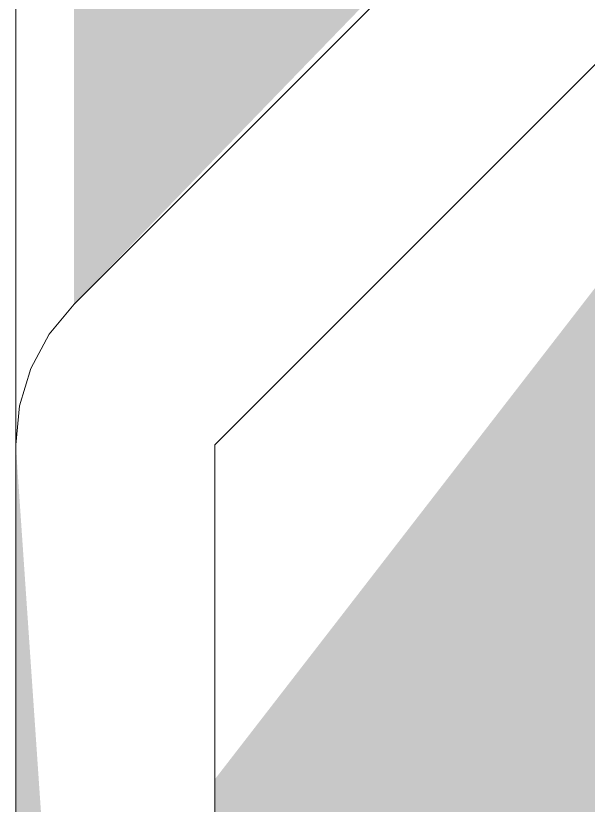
# Model space of a CAD drawing. Header units: metres. Extents: x -5 to 264, y -2 to 18.
# Drawn here: x 13.81289 to 13.8172, y 13.59438 to 13.60033 of the extents above; entities that cross this region are included whole.
import ezdxf

# ---------------------------------------------------------------- set-up
doc = ezdxf.new("R2010")
doc.units = ezdxf.units.M
doc.layers.add('S-BEAM', color=7, linetype='Continuous', lineweight=5)
doc.layers.add('S-BEAM-3', color=7, linetype='Continuous', lineweight=15)
doc.layers.add('S-BEAM-1', color=7, linetype='Continuous', lineweight=5, true_color=0xe9e9e9)
doc.layers.add('S-BEAM-2', color=7, linetype='Continuous', lineweight=5, true_color=0xaeaeae)

# ---------------------------------------------------------------- blocks, each defined once
blk = doc.blocks.new('MK_JOIST_R01 - MK_JOIST_36_-V60-CORTE A_A')
at = {"layer": 'S-BEAM-1'}
for points in [[(13.8133252, 13.5981554), (13.8435124, 13.6293292), (13.8393615, 13.627776), (13.8133252, 13.6049758)], [(13.8230187, 13.5752017), (13.8230187, 13.605728), (13.8143859, 13.5945704), (13.8143859, 13.5752017)]]:
    blk.add_hatch(color=256, dxfattribs=at).paths.add_polyline_path(points)
at = {"layer": 'S-BEAM-2'}
h = blk.add_hatch(color=256, dxfattribs=at)
h.paths.add_polyline_path([(13.9856141, 12.1331496), (13.9871141, 12.1331496), (13.9856141, 12.1550382)])
h.paths.add_polyline_path([(13.8434976, 12.1019213), (13.8434976, 12.1040423), (13.8292558, 12.116161)])
h.paths.add_polyline_path([(13.9229852, 12.102967), (13.9214852, 12.1580348), (13.8770148, 12.156535), (13.8785148, 12.156535), (13.9214852, 12.156535), (13.9229552, 12.102967)])
h.paths.add_polyline_path([(13.8770148, 13.6272833), (13.8770148, 13.6287834), (13.844573, 13.6272833)])
h.paths.add_polyline_path([(13.9214852, 13.5722046), (13.9229852, 13.5737046), (13.9214852, 13.5737046), (13.8785148, 13.5737046), (13.8785148, 13.5722046)])
h.paths.add_polyline_path([(13.9856141, 13.5752017), (13.9871141, 13.5752017), (13.9856141, 13.5970947)])
h.paths.add_polyline_path([(13.8128859, 13.5752017), (13.8143859, 13.5752017), (13.8128859, 13.5970947)])
h.paths.add_polyline_path([(13.9856141, 13.5970947), (13.9866748, 13.5981554), (13.9845535, 13.5981554)])
at = {"layer": 'S-BEAM'}
blk.add_line((13.8128859, 13.6032675), (13.8128859, 13.5970947), dxfattribs=at)
at = {"layer": 'S-BEAM-3'}
for p, q in [((13.8435124, 13.6283441), (13.8133252, 13.5981554)), ((13.8143859, 13.5970947), (13.844573, 13.6272833)), ((13.8128859, 13.5970947), (13.8128859, 13.5752017)), ((13.8143859, 13.5752017), (13.8143859, 13.5970947))]:
    blk.add_line(p, q, dxfattribs=at)
at = {"layer": 'S-BEAM-3', "flags": 128}
blk.add_lwpolyline([(13.8133252, 13.5981554), (13.8131387, 13.5979281), (13.8130001, 13.5976688), (13.8129147, 13.5973874), (13.8128859, 13.5970947)], dxfattribs=at)

msp = doc.modelspace()

# ---------------------------------------------------------------- block references
at = {"layer": 'S-BEAM'}
msp.add_blockref('MK_JOIST_R01 - MK_JOIST_36_-V60-CORTE A_A', (0, 0), dxfattribs=at)

doc.saveas('drawing.dxf')
